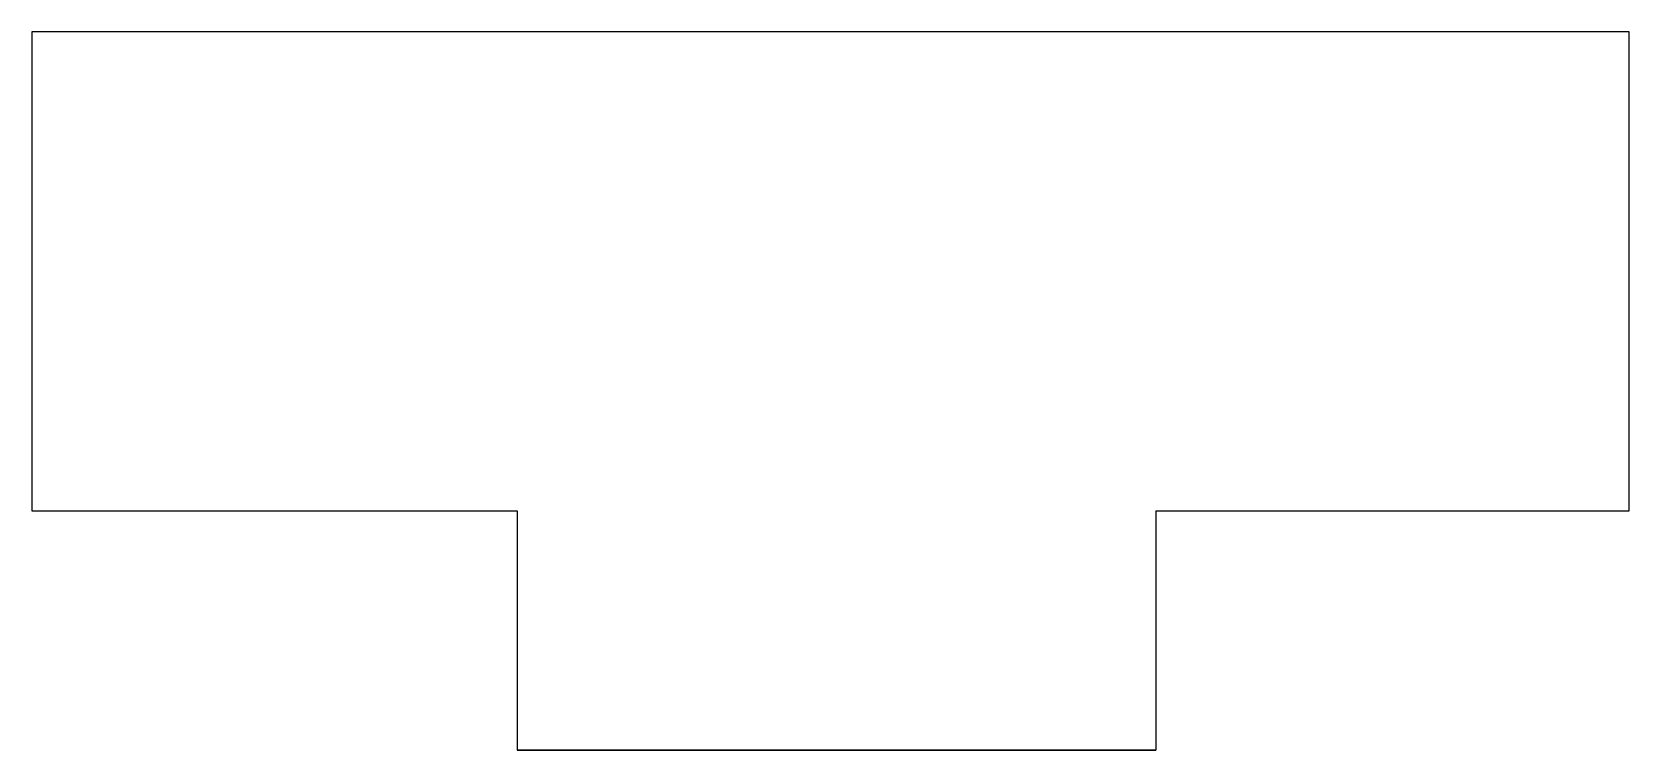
# Model space of a CAD drawing. Header units: millimetres. Extents: x 0 to 20, y -3.4 to 5.6.
import ezdxf

# ---------------------------------------------------------------- set-up
doc = ezdxf.new("R2010")
doc.units = ezdxf.units.MM
doc.layers.add('Pad001', color=7, linetype='CONTINUOUS')

msp = doc.modelspace()

# ---------------------------------------------------------------- linework, layer by layer
at = {"layer": 'Pad001'}
for p, q in [((0, 5.564281), (0, 5.564281, 3)), ((20, 5.564281), (0, 5.564281)), ((20, 5.564281, 3), (0, 5.564281, 3)), ((0, 5.564281), (0, 5.564281, 3)), ((0, 5.564281), (0, -0.435719)), ((0, 5.564281, 3), (0, -0.435719, 3)), ((0, 5.564281), (0, -0.435719)), ((20, 5.564281), (0, 5.564281)), ((20, 5.564281, 3), (0, 5.564281, 3)), ((0, 5.564281, 3), (0, -0.435719, 3)), ((20, 5.564281), (20, 5.564281, 3)), ((20, -0.435719), (20, 5.564281)), ((20, -0.435719, 3), (20, 5.564281, 3)), ((20, 5.564281), (20, 5.564281, 3)), ((20, -0.435719), (20, 5.564281)), ((20, -0.435719, 3), (20, 5.564281, 3)), ((0, -0.435719), (6.075865, -0.435719)), ((0, -0.435719, 3), (6.075865, -0.435719, 3)), ((0, -0.435719), (0, -0.435719, 3)), ((0, -0.435719), (0, -0.435719, 3)), ((0, -0.435719), (6.075865, -0.435719)), ((0, -0.435719, 3), (6.075865, -0.435719, 3)), ((6.075865, -0.435719, 3), (6.075865, -0.435719)), ((6.075865, -0.435719, 3), (6.075865, -3.435719, 3)), ((6.075865, -0.435719), (6.075865, -3.435719)), ((6.075865, -0.435719, 3), (6.075865, -0.435719)), ((6.075865, -0.435719), (6.075865, -3.435719)), ((6.075865, -0.435719, 3), (6.075865, -3.435719, 3)), ((14.075865, -0.435719), (20, -0.435719)), ((14.075865, -0.435719, 3), (20, -0.435719, 3)), ((14.075865, -0.435719), (14.075865, -0.435719, 3)), ((14.075865, -0.435719), (14.075865, -3.435719)), ((14.075865, -0.435719, 3), (14.075865, -3.435719, 3)), ((14.075865, -0.435719), (14.075865, -0.435719, 3)), ((14.075865, -0.435719), (20, -0.435719)), ((14.075865, -0.435719), (14.075865, -3.435719)), ((14.075865, -0.435719, 3), (14.075865, -3.435719, 3)), ((14.075865, -0.435719, 3), (20, -0.435719, 3)), ((20, -0.435719), (20, -0.435719, 3)), ((20, -0.435719), (20, -0.435719, 3)), ((6.075865, -3.435719, 3), (6.075865, -3.435719)), ((6.075865, -3.435719), (14.075865, -3.435719)), ((14.075865, -3.435719, 3), (6.075865, -3.435719, 3)), ((6.075865, -3.435719, 3), (6.075865, -3.435719)), ((6.075865, -3.435719), (14.075865, -3.435719)), ((14.075865, -3.435719, 3), (6.075865, -3.435719, 3)), ((14.075865, -3.435719), (14.075865, -3.435719, 3)), ((14.075865, -3.435719), (14.075865, -3.435719, 3))]:
    msp.add_line(p, q, dxfattribs=at)

doc.saveas('drawing.dxf')
